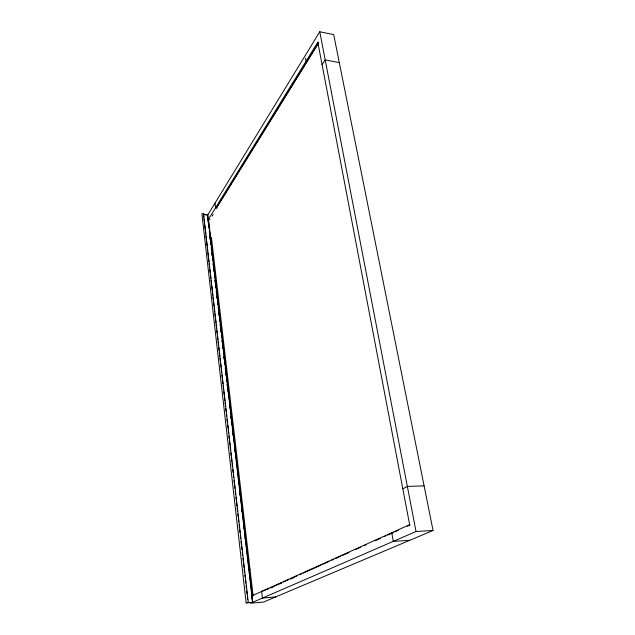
<?xml version="1.0" encoding="UTF-8"?>
<svg xmlns="http://www.w3.org/2000/svg" width="635" height="635" viewBox="0 0 635 635"><rect width="100%" height="100%" fill="white"/><g stroke="black" fill="none" stroke-linecap="round" stroke-linejoin="round"><path stroke-width="0.95" d="M207.288 215.733L319.77 31.75L333.708 34.655L433.046 530.479L263.525 602.059L250.531 603.25L416.036 531.503L433.046 530.479M211.479 237.887L253.127 595.94L252.103 595.757L208.502 219.218L317.81 42.22L318.762 42.41M318.524 42.91L216.392 207.939L318.516 43.037M212.146 216.122L213.146 214.408M203.875 217.265L203.533 214.312L207.701 214.741L207.724 217.043M209.796 239.276L210.669 237.927L211.495 237.998M322.088 64.714L325.191 59.896L339.312 62.635M246.15 602.853L248.333 602.559L203.462 213.654A0.952 0.5 -5.5 0 0 202.795 213.582L202.176 213.773A0.841 0.445 -5.5 0 0 201.954 214.122L246.15 602.853L252.627 602.353L207.701 214.741M402.812 488.807L407.353 486.426L424.101 485.846M203.533 214.312L203.549 214.305A0.841 0.445 -5.5 0 0 203.772 213.955M252.103 595.757L409.639 524.669L317.81 42.22M268.97 588.558L261.628 591.455L262.43 598.091L275.741 596.9M270.772 587.748L281.559 582.89M283.353 582.081L288.75 579.652M290.544 578.842L296.839 576.008M299.537 574.794L301.331 573.984M303.133 573.175L321.112 565.079M322.905 564.269L329.2 561.435M331.899 560.221L333.692 559.411M335.494 558.602L340.884 556.181M342.686 555.371L348.972 552.537M355.267 549.704L360.664 547.275M364.26 545.655L366.054 544.846M375.047 540.798L380.436 538.369M384.032 536.75L385.834 535.94M387.628 535.13L393.025 532.702M394.819 531.892L398.415 530.273M407.392 526.232L410.091 525.018M270.867 587.883L273.566 586.669M279.86 583.843L281.654 583.033M290.647 578.985L293.346 577.771M248.301 602.599L252.897 602.242M249.047 569.42L250.023 569.349M409.805 540.29L393.287 541.369L391.724 532.749L392.93 532.678M208.502 219.218L210.026 219.369M217.13 208.002L215.535 207.828L214.971 203.168M203.295 214.566L206.597 214.924M307.173 61.23L306.078 61.214L305.522 58.15M319.77 31.75L416.036 531.503M207.947 218.964L208.415 222.956M208.986 227.886L208.637 224.861L208.963 227.806M209.677 233.799L209.32 230.759L209.653 233.704M210.256 238.728L209.899 235.68L210.225 238.617M210.939 244.642L210.582 241.578L210.907 244.515M211.518 249.563L211.272 247.475L211.487 249.428M212.201 255.476L211.844 252.389L212.169 255.326M212.781 260.406L212.534 258.286L212.741 260.247M213.122 263.358L213.471 266.319M214.043 271.248L213.789 269.097L214.003 271.058M214.392 274.193L214.733 277.162M215.424 283.075L215.051 279.916L215.376 282.853M215.654 285.028L215.995 287.996M216.686 293.91L216.313 290.727L216.638 293.672M216.916 295.87L217.257 298.839M217.948 304.752L217.575 301.538L217.9 304.483M218.638 310.666L218.257 307.435L218.583 310.38M218.829 312.356L219.21 315.595M220.472 326.43L220.21 324.152L220.416 326.112M220.782 329.065L221.123 332.018M221.734 337.272L221.464 334.962L221.678 336.923M222.091 340.217L222.385 342.829L222.139 340.852M223.353 351.06L223.647 353.639L223.401 351.671M223.988 356.592L224.33 359.537L223.972 356.584M224.615 361.894L224.901 364.458L224.655 362.482M225.306 367.808L225.592 370.356L225.346 368.379M225.877 372.737L226.163 375.269L225.917 373.293M226.568 378.651L226.854 381.167L226.608 379.19M227.481 386.548L227.195 384.119L227.409 386.072M227.83 389.493L228.052 391.47M228.457 394.93L228.743 397.383M230.005 408.226L229.711 405.741L229.926 407.702M231.267 419.068L230.973 416.56L231.188 418.521M231.958 424.974L231.664 422.458L231.878 424.418M232.307 427.926L232.529 429.903M232.926 433.268L233.148 435.237L232.91 433.26M233.577 438.769L233.799 440.746M234.839 449.604L235.061 451.588M241.856 509.945L242.086 511.913L241.84 509.945M243.792 526.471L244.015 528.447M245.054 537.313L245.285 539.282M251.833 595.455L252.635 602.361L251.809 595.471M207.47 215.027L208.391 222.885M213.201 264.176L213.431 266.144M214.463 274.987L214.694 276.955M215.725 285.806L215.948 287.766M216.98 296.616L217.21 298.585M218.813 312.349L219.162 315.293M220.766 329.057L221.107 332.01M228.441 394.922L228.671 396.891M204.097 219.242L204.549 223.179M204.78 225.155L205.224 229.1M205.454 231.069L205.796 234.021M206.018 235.998L206.47 239.943M206.692 241.911L207.145 245.856M207.375 247.825L207.708 250.785M207.939 252.754L208.391 256.699M208.613 258.667L208.955 261.628M209.177 263.596L209.629 267.541M209.86 269.51L210.193 272.471M210.534 275.423L210.868 278.384M211.098 280.352L211.55 284.297M211.773 286.266L212.225 290.211M212.455 292.187L212.788 295.14M213.019 297.109L213.471 301.053M213.693 303.03L214.035 305.983M214.257 307.959L214.709 311.896M214.932 313.873L215.273 316.825M215.614 319.786L215.948 322.739M216.178 324.715L216.63 328.652M216.852 330.629L217.194 333.581M217.535 336.542L217.869 339.503M218.099 341.471L218.551 345.416M218.773 347.385L219.115 350.345M219.337 352.314L219.789 356.259M220.012 358.227L220.353 361.188M220.694 364.141L221.028 367.101M221.258 369.07L221.599 372.031M221.933 374.983L222.274 377.944M222.615 380.897L222.948 383.858M223.179 385.826L223.623 389.771M223.853 391.739L224.195 394.7M224.417 396.669L224.869 400.614M225.092 402.582L225.544 406.527M225.774 408.503L226.108 411.456M226.338 413.433L226.671 416.385M227.012 419.346L227.354 422.299M227.687 425.259L228.028 428.212M228.259 430.189L228.592 433.141M228.933 436.102L229.275 439.055M229.497 441.031L229.949 444.976M230.172 446.945L230.513 449.897M230.854 452.858L231.188 455.819M231.418 457.787L231.87 461.732M232.092 463.701L232.434 466.661M232.767 469.614L233.108 472.575M233.339 474.543L233.672 477.504M234.013 480.457L234.355 483.418M234.577 485.386L234.918 488.347M235.252 491.3L235.593 494.26M235.934 497.213L236.268 500.174M236.498 502.142L236.95 506.087M237.172 508.063L237.514 511.016M237.847 513.977L238.188 516.93M238.411 518.906L238.752 521.859M239.093 524.82L239.427 527.772M239.657 529.749L239.998 532.702M240.332 535.662L240.673 538.615M241.014 541.576L241.348 544.528M241.578 546.505L241.911 549.458M242.252 552.418L242.594 555.379M242.927 558.332L243.268 561.292M243.491 563.261L243.943 567.206M244.173 569.174L244.507 572.135M244.848 575.088L245.078 577.064M245.412 580.017L245.753 582.978M246.094 585.93L246.316 587.907M246.658 590.86L246.991 593.82M247.333 596.773L247.674 599.734M219.861 321.199L219.519 318.254L219.845 321.191M223.068 348.726L222.726 345.781L223.052 348.718M240.141 495.197L239.911 493.236L240.125 495.197M240.832 501.094L240.601 499.134L240.808 501.094"/></g></svg>
